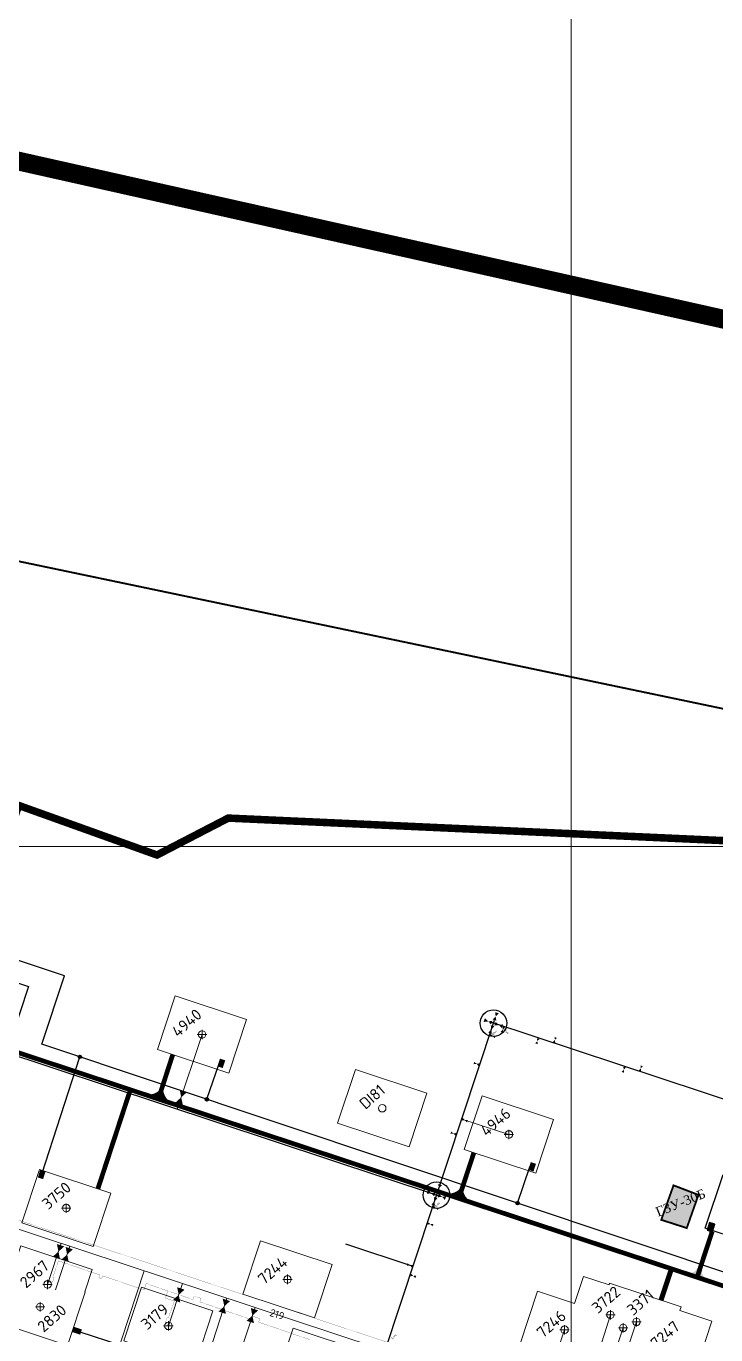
# Model space of a CAD drawing. Header units: millimetres. Extents: x 519 to 9564855, y -810 to 5021775.
# Drawn here: x 9541423 to 9542157, y 4998481 to 4999872 of the extents above; entities that cross this region are included whole.
import ezdxf

# ---------------------------------------------------------------- set-up
doc = ezdxf.new("R2010")
doc.units = ezdxf.units.MM
doc.header["$LTSCALE"] = 2
doc.header["$MEASUREMENT"] = 0
doc.header["$PDMODE"] = 2
doc.header["$PDSIZE"] = 5
for name, pattern in [('1', [0]), ('92051501$0$DASHED', [0.75, 0.5, -0.25]), ('92051501$0$GROUND1', [60, 50, -10]), ('92051501$0$GROUND2', [35, 25, -10]), ('DASHED', [0.75, 0.5, -0.25]), ('DASHED2', [9.525, 6.35, -3.175]), ('HIDDEN2', [4.7625, 3.175, -1.5875])]:
    doc.linetypes.add(name, pattern=pattern)
for name, color, linetype, lineweight in [('200 скв. на 2010 год', 61, 'Continuous', 0), ('Land lease as of 24.06.2004', 47, 'HIDDEN2', 70), ('PPLINE_GAS', 4, 'GAS_LINE', 30), ('WELLS(drilled after 2000y)', 6, 'Continuous', 40), ('Скважины на 2023 год', 201, 'Continuous', 20), ('Электро', 1, 'Continuous', 30), ('Электроснаб', 1, 'Continuous', 18), ('Электроснабжене', 1, 'Continuous', 18)]:
    doc.layers.add(name, color=color, linetype=linetype, lineweight=lineweight)
for name, color, linetype in [('COMPOUND', 3, 'Continuous'), ('Existing roads', 41, 'Continuous'), ('GRID_PULKOVO', 7, 'Continuous'), ('OilColl&Flowlines', 3, 'Continuous'), ('stage 7.frame', 7, 'Continuous'), ('Stage 9.Frame&Text', 7, 'Continuous'), ('Wels of 13phase', 200, 'Continuous'), ('Газопровод', 4, 'Continuous'), ('МГ-земельный участок', 7, 'Continuous'), ('Скважины  2018 года', 7, 'Continuous'), ('Скважины на 2013 год.', 21, '1'), ('Скважины на 2015 год', 7, 'Continuous'), ('Скважины на 2016 год.', 40, 'Continuous')]:
    doc.layers.add(name, color=color, linetype=linetype)
doc.styles.add('92051501$0$STANDARD', font='simplex.shx')
doc.styles.add('Arial', font='arial.ttf', dxfattribs={"height": 30})
doc.styles.add('Elect', font='isocpeur.ttf')
doc.styles.add('GeoApp', font='', dxfattribs={"height": 1})
doc.styles.get('GeoApp').set_extended_font_data('D431', italic=True)
doc.linetypes.add('g5_121_g', pattern='A,4,-0.4,["Г",GeoApp,S=1,R=0,X=0,Y=-0.5],-1.2,12', length=17.6)
doc.linetypes.add('GAS_LINE', pattern='A,0.5,-0.2,["G",92051501$0$STANDARD,S=0.1,R=0,X=-0.1,Y=-0.05],-0.05', length=0.75)

# ---------------------------------------------------------------- blocks, each defined once
blk = doc.blocks.new('92051501$0$WELLPAD')
at = {"flags": 128}
blk.add_lwpolyline([(40, -30), (-40, -30), (-40, 30), (40, 30)], close=True, dxfattribs=at)

msp = doc.modelspace()

# ---------------------------------------------------------------- hatches: boundary and pattern name
at = {"layer": 'COMPOUND', "linetype": 'ByBlock', "lineweight": 0, "ltscale": 5}
h = msp.add_hatch(color=5, dxfattribs=at)
h.dxf.hatch_style = 1
h.paths.add_polyline_path([(9542138.07096, 4998629.51917), (9542111.5832, 4998639.67113), (9542098.54616, 4998602.99089), (9542125.64969, 4998594.2473)])
h.paths.add_polyline_path([(9542094.65375, 4998599.88473), (9542149.86703, 4998622.19222), (9542141.86852, 4998641.98932), (9542086.65525, 4998619.68183)], flags=9)
at = {"layer": 'Existing roads', "lineweight": 0}
h = msp.add_hatch(color=256, dxfattribs=at)
edge = h.paths.add_edge_path(flags=16)
edge.add_line((9542915.00048, 4997805.77889), (9542915.82838, 4997805.50495))
edge = h.paths.add_edge_path(flags=16)
edge.add_line((9542915.0804, 4997806.02041), (9542916.50414, 4997805.54932))
edge = h.paths.add_edge_path(flags=17)
edge.add_line((9542915.16031, 4997806.26193), (9542916.96364, 4997805.66524))
edge = h.paths.add_edge_path(flags=17)
edge.add_line((9542915.24023, 4997806.50345), (9542917.32836, 4997805.81252))
edge = h.paths.add_edge_path(flags=17)
edge.add_line((9542915.32014, 4997806.74496), (9542917.63357, 4997805.97949))
edge = h.paths.add_edge_path(flags=17)
edge.add_line((9542915.40006, 4997806.98648), (9542917.89543, 4997806.16081))
edge = h.paths.add_edge_path(flags=17)
edge.add_line((9542915.47997, 4997807.228), (9542918.12293, 4997806.3535))
edge = h.paths.add_edge_path(flags=17)
edge.add_line((9542915.55988, 4997807.46952), (9542918.32156, 4997806.55573))
edge = h.paths.add_edge_path(flags=17)
edge.add_line((9542915.6398, 4997807.71104), (9542918.49494, 4997806.76633))
edge = h.paths.add_edge_path(flags=17)
edge.add_line((9542915.71971, 4997807.95256), (9542918.64549, 4997806.98447))
edge = h.paths.add_edge_path(flags=17)
edge.add_line((9542915.79963, 4997808.19408), (9542918.77483, 4997807.20964))
edge = h.paths.add_edge_path(flags=17)
edge.add_line((9542915.87954, 4997808.4356), (9542918.88401, 4997807.44147))
edge = h.paths.add_edge_path(flags=17)
edge.add_line((9542916.09053, 4997811.84928), (9542916.91843, 4997811.57535))
edge = h.paths.add_edge_path(flags=17)
edge.add_line((9542915.41477, 4997811.80492), (9542916.83851, 4997811.33383))
edge = h.paths.add_edge_path(flags=17)
edge.add_line((9542914.95527, 4997811.689), (9542916.7586, 4997811.09231))
edge = h.paths.add_edge_path(flags=16)
edge.add_line((9542914.59055, 4997811.54171), (9542916.67869, 4997810.85079))
edge = h.paths.add_edge_path(flags=17)
edge.add_line((9542914.28535, 4997811.37474), (9542916.59877, 4997810.60927))
edge = h.paths.add_edge_path(flags=16)
edge.add_line((9542914.02348, 4997811.19343), (9542916.51886, 4997810.36775))
edge = h.paths.add_edge_path(flags=16)
edge.add_line((9542913.79599, 4997811.00074), (9542916.43894, 4997810.12623))
edge = h.paths.add_edge_path(flags=16)
edge.add_line((9542913.59735, 4997810.7985), (9542916.35903, 4997809.88471))
edge = h.paths.add_edge_path(flags=17)
edge.add_line((9542913.42397, 4997810.58791), (9542916.27911, 4997809.64319))
edge = h.paths.add_edge_path(flags=17)
edge.add_line((9542913.27342, 4997810.36976), (9542916.1992, 4997809.40167))
edge = h.paths.add_edge_path(flags=17)
edge.add_line((9542913.14408, 4997810.1446), (9542916.11928, 4997809.16016))
edge = h.paths.add_edge_path(flags=17)
edge.add_line((9542913.0349, 4997809.91276), (9542916.03937, 4997808.91864))
edge = h.paths.add_edge_path(flags=16)
edge.add_line((9542912.9453, 4997809.67445), (9542918.97361, 4997807.67979))
edge = h.paths.add_edge_path(flags=0)
edge.add_line((9542912.9453, 4997809.67445), (9542918.97361, 4997807.67979))
edge = h.paths.add_edge_path(flags=17)
edge.add_line((9542916.95679, 4997811.69128), (9542914.96213, 4997805.66296))
edge = h.paths.add_edge_path()
edge.add_arc((9542915.95946, 4997808.67712), 3.17487, 0.00000001, 360.00000001)
h.paths.add_polyline_path([(9541621.30331, 4998240.21534), (9541619.40682, 4998234.52294), (9541668.34915, 4998218.3288), (9541670.24564, 4998224.02121)])
edge = h.paths.add_edge_path()
edge.add_line((9541543.45632, 4998259.65358), (9541545.35281, 4998265.34598))
edge.add_line((9541545.35281, 4998265.34598), (9539882.1273, 4998815.67717))
edge.add_arc((9539884.64036, 4998823.2722), 8, 161.691556, 251.69155601, ccw=False)
edge.add_line((9539877.04533, 4998825.78526), (9539870.13442, 4998804.89892))
edge.add_arc((9539877.72945, 4998802.38586), 8, 71.69155604, 161.69155602, ccw=False)
edge.add_line((9539880.24251, 4998809.9809), (9541543.45632, 4998259.65358))
h.paths.add_polyline_path([(9542731.24197, 4997866.63683), (9542733.13846, 4997872.32923), (9541746.19614, 4998198.89057), (9541744.29964, 4998193.19816)])
edge = h.paths.add_edge_path()
edge.add_line((9542910.0184, 4997814.64503), (9542909.36398, 4997812.66899))
edge.add_line((9542909.36398, 4997812.66899), (9542916.00503, 4997810.46964))
edge.add_arc((9542908.97287, 4997822.57537), 14, 300.15209487, 341.69155607)
edge.add_line((9542922.26418, 4997818.17752), (9542982.04609, 4997998.85197))
edge.add_arc((9542983.94484, 4997998.22371), 2, 71.69155601, 161.69155607, ccw=False)
edge.add_line((9542984.57311, 4998000.12246), (9542975.07709, 4998003.26452))
edge.add_arc((9542974.44884, 4998001.36581), 1.99996, -18.30724923, 71.69155618, ccw=False)
edge.add_line((9542976.34757, 4998000.73759), (9542916.56564, 4997820.06306))
edge.add_arc((9542908.97061, 4997822.57612), 8, 277.52587963, 341.69155602, ccw=False)
h.paths.add_polyline_path([(9542831.9304, 4997833.32085), (9542833.8167, 4997839.01663), (9542809.08896, 4997847.19859), (9542807.19247, 4997841.50618)])
h = msp.add_hatch(color=256, dxfattribs=at)
h.paths.add_polyline_path([(9541567.42194, 4998741.01223), (9541569.00918, 4998740.41547, 0.1551187413), (9541573.54183, 4998730.87846), (9541564.98624, 4998733.6316)])
h.paths.add_polyline_path([(9541565.89624, 4998741.58586), (9541567.42194, 4998741.01223), (9541564.98624, 4998733.6316), (9541556.1903, 4998736.46208, 0.1615507837)])
h = msp.add_hatch(color=256, dxfattribs=at)
h.paths.add_polyline_path([(9541886.07943, 4998635.57424), (9541887.66667, 4998634.97748, 0.1551187413), (9541892.19932, 4998625.44047), (9541883.64372, 4998628.19361)])
h.paths.add_polyline_path([(9541884.55372, 4998636.14787), (9541886.07943, 4998635.57424), (9541883.64372, 4998628.19361), (9541874.84779, 4998631.02409, 0.1615507837)])
msp.add_hatch(color=256, dxfattribs=at).paths.add_polyline_path([(9542147.05666, 4998540.26968, -0.4068460338), (9542142.23516, 4998549.56572), (9542136.53436, 4998551.45201, -0.4068460339), (9542127.1197, 4998546.86646)])
at = {"layer": 'Электро'}
h = msp.add_hatch(color=256, dxfattribs=at)
edge = h.paths.add_edge_path()
edge.add_arc((9541480.33088, 4998776.28613), 1.80448, 0, 360)
for points in [[(9541626.58895, 4998766.22263), (9541632.20119, 4998764.36565), (9541634.90841, 4998772.54751), (9541629.29618, 4998774.40449)], [(9541957.05567, 4998656.20056), (9541962.66791, 4998654.34357), (9541965.37513, 4998662.52543), (9541959.7629, 4998664.38242)], [(9542147.29623, 4998592.14462), (9542152.90846, 4998590.28763), (9542155.61569, 4998598.46949), (9542150.00346, 4998600.32648)], [(9541474.25326, 4998489.16491), (9541472.39627, 4998483.55268), (9541480.57813, 4998480.84545), (9541482.43511, 4998486.45768)]]:
    msp.add_hatch(color=256, dxfattribs=at).paths.add_polyline_path(points)
h = msp.add_hatch(color=256, dxfattribs=at)
edge = h.paths.add_edge_path()
edge.add_arc((9541615.34108, 4998731.14992), 1.80448, 0, 360)
at = {"layer": 'Электро', "ltscale": 7.5}
msp.add_hatch(color=256, dxfattribs=at).paths.add_polyline_path([(9541443.81481, 4998654.49981), (9541438.18269, 4998656.29557), (9541435.56472, 4998648.08472), (9541441.19684, 4998646.28896)])
at = {"layer": 'Электро'}
h = msp.add_hatch(color=256, dxfattribs=at)
edge = h.paths.add_edge_path()
edge.add_arc((9541945.73366, 4998620.69406), 1.80448, 0, 360)
at = {"layer": 'Электроснаб', "lineweight": 0}
h = msp.add_hatch(color=1, dxfattribs=at)
edge = h.paths.add_edge_path()
edge.add_arc((9541480.33088, 4998776.28613), 1.80448, 0, 360)
for points in [[(9541626.58895, 4998766.22263), (9541632.20119, 4998764.36565), (9541634.90841, 4998772.54751), (9541629.29618, 4998774.40449)], [(9541957.05567, 4998656.20056), (9541962.66791, 4998654.34357), (9541965.37513, 4998662.52543), (9541959.7629, 4998664.38242)], [(9541474.25326, 4998489.16491), (9541472.39627, 4998483.55268), (9541480.57813, 4998480.84545), (9541482.43511, 4998486.45768)]]:
    msp.add_hatch(color=1, dxfattribs=at).paths.add_polyline_path(points)
h = msp.add_hatch(color=1, dxfattribs=at)
edge = h.paths.add_edge_path()
edge.add_arc((9541615.34108, 4998731.14992), 1.80448, 0, 360)
at = {"layer": 'Электроснаб', "lineweight": 0, "ltscale": 7.5}
msp.add_hatch(color=1, dxfattribs=at).paths.add_polyline_path([(9541443.81481, 4998654.49981), (9541438.18269, 4998656.29557), (9541435.56472, 4998648.08472), (9541441.19684, 4998646.28896)])
at = {"layer": 'Электроснаб', "lineweight": 0}
h = msp.add_hatch(color=1, dxfattribs=at)
edge = h.paths.add_edge_path()
edge.add_arc((9541945.73366, 4998620.69406), 1.80448, 0, 360)
at = {"layer": 'Электроснаб', "linetype": '92051501$0$DASHED', "lineweight": 0}
msp.add_hatch(color=1, dxfattribs=at).paths.add_polyline_path([(9542147.29623, 4998592.14462), (9542152.90846, 4998590.28763), (9542155.61569, 4998598.46949), (9542150.00346, 4998600.32648)])
at = {"layer": 'Электроснабжене', "lineweight": 0}
h = msp.add_hatch(color=1, dxfattribs=at)
edge = h.paths.add_edge_path()
edge.add_arc((9541480.33088, 4998776.28613), 1.80448, 0, 360)
for points in [[(9541626.58895, 4998766.22263), (9541632.20119, 4998764.36565), (9541634.90841, 4998772.54751), (9541629.29618, 4998774.40449)], [(9541957.05567, 4998656.20056), (9541962.66791, 4998654.34357), (9541965.37513, 4998662.52543), (9541959.7629, 4998664.38242)], [(9541474.25326, 4998489.16491), (9541472.39627, 4998483.55268), (9541480.57813, 4998480.84545), (9541482.43511, 4998486.45768)]]:
    msp.add_hatch(color=1, dxfattribs=at).paths.add_polyline_path(points)
h = msp.add_hatch(color=1, dxfattribs=at)
edge = h.paths.add_edge_path()
edge.add_arc((9541615.34108, 4998731.14992), 1.80448, 0, 360)
at = {"layer": 'Электроснабжене', "lineweight": 0, "ltscale": 7.5}
msp.add_hatch(color=1, dxfattribs=at).paths.add_polyline_path([(9541443.81481, 4998654.49981), (9541438.18269, 4998656.29557), (9541435.56472, 4998648.08472), (9541441.19684, 4998646.28896)])
at = {"layer": 'Электроснабжене', "lineweight": 0}
h = msp.add_hatch(color=1, dxfattribs=at)
edge = h.paths.add_edge_path()
edge.add_arc((9541945.73366, 4998620.69406), 1.80448, 0, 360)
at = {"layer": 'Электроснабжене', "linetype": '92051501$0$DASHED', "lineweight": 0}
msp.add_hatch(color=1, dxfattribs=at).paths.add_polyline_path([(9542147.29623, 4998592.14462), (9542152.90846, 4998590.28763), (9542155.61569, 4998598.46949), (9542150.00346, 4998600.32648)])

# ---------------------------------------------------------------- linework, layer by layer
at = {"color": 1, "lineweight": 25}
for centre in [(9541920.05195, 4998812.09037), (9541859.58965, 4998629.34701)]:
    msp.add_circle(centre, 14.1595, dxfattribs=at)
at = {"layer": '200 скв. на 2010 год', "color": 0, "linetype": 'ByBlock', "lineweight": 0}
for points in [[(9542118.33937, 4998506.45814), (9542119.61798, 4998510.32241), (9542043.63745, 4998535.46299), (9542043.15389, 4998533.96977)], [(9541400.04047, 4998491.55865), (9541467.09855, 4998469.25015), (9541485.95399, 4998526.23555), (9541485.52782, 4998526.37656)]]:
    msp.add_lwpolyline(points, dxfattribs=at)
for centre in [(9541438.1, 4998510.5), (9542058, 4998488), (9542072.2, 4998494.4)]:
    msp.add_circle(centre, 4, dxfattribs=at)
for p in [(9541438.1, 4998510.5), (9542058, 4998488), (9542072.2, 4998494.4)]:
    msp.add_point(p, dxfattribs=at)
at = {"layer": 'COMPOUND', "lineweight": 0, "const_width": 2}
msp.add_lwpolyline([(9542125.64969, 4998594.2473), (9542098.54616, 4998602.99089), (9542111.5832, 4998639.67113), (9542138.07096, 4998629.51917), (9542125.64969, 4998594.2473)], dxfattribs=at)
at = {"layer": 'Existing roads', "color": 3, "linetype": 'ByBlock', "lineweight": 0, "ltscale": 80}
for p, q in [((9541446, 4998534.3), (9541460.48396, 4998578.0738)), ((9541454.3, 4998528.4), (9541469.72448, 4998575.01628))]:
    msp.add_line(p, q, dxfattribs=at)
at = {"layer": 'Existing roads', "lineweight": 0, "flags": 128}
for points, const_width in [([(9541476.76099, 4998760.26958), (9540982.01692, 4998923.97143)], 5), ([(9542308.27892, 4998485.13536), (9541476.76099, 4998760.26958)], 5), ([(9541534.00657, 4998741.32805), (9541499.4889, 4998636.10567)], 5), ([(9542109.39073, 4998550.94386), (9542098.16561, 4998517.42061)], 5.4)]:
    msp.add_lwpolyline(points, dxfattribs=dict(at, const_width=const_width))
at = {"layer": 'Existing roads', "lineweight": 0, "const_width": 5, "flags": 128}
for points, elevation in [([(9541579.13415, 4998778.81641), (9541563.76987, 4998731.47992)], 0), ([(9541899.34986, 4998674.52959), (9541883.21944, 4998625.77984)], 0), ([(9542152.71802, 4998590.62809), (9542136.68288, 4998541.91338)], 0.00005)]:
    msp.add_lwpolyline(points, dxfattribs=dict(at, elevation=elevation))
at = {"layer": 'GRID_PULKOVO', "lineweight": 0}
for p, q in [((9542002.89283, 5010000), (9542002.89283, 4991998.07591)), ((9533000, 4999000), (9548000, 4999000))]:
    msp.add_line(p, q, dxfattribs=at)
at = {"layer": 'Land lease as of 24.06.2004', "color": 34, "linetype": 'DASHED', "lineweight": 0, "ltscale": 50, "const_width": 20}
msp.add_lwpolyline([(9519654.3, 5003739.6), (9532971.6, 5004566.6), (9534671.1, 5001241.4), (9547648.8, 4998330.8), (9546800.6, 4994774.1), (9538599.5, 4994719.2), (9534700.1, 4995931.6), (9534118, 4994384.9), (9531927.8, 4994990.9), (9532139.5, 4996381.2), (9522290.1, 4999426.3), (9519885.3, 4999727), (9519654.3, 5003739.6)], dxfattribs=at)
at = {"layer": 'OilColl&Flowlines', "linetype": '92051501$0$GROUND2', "lineweight": -2, "ltscale": 50}
for p, q in [((9541024.2536, 4998905.84186), (9541861.28524, 4998628.86978)), ((9541762.8, 4998577.3), (9541834.51276, 4998553.57155))]:
    msp.add_line(p, q, dxfattribs=at)
at = {"layer": 'OilColl&Flowlines', "color": 1, "lineweight": 25}
for p, q in [((9541804.91124, 4998464.10905), (9541920.07071, 4998812.14706)), ((9541920.05195, 4998812.09037), (9541921.15946, 4998815.375))]:
    msp.add_line(p, q, dxfattribs=at)
at = {"layer": 'OilColl&Flowlines', "lineweight": 25}
msp.add_line((9543220.35647, 4998382.2503), (9541918.21739, 4998812.69681), dxfattribs=at)
at = {"layer": 'OilColl&Flowlines', "linetype": 'ByBlock', "lineweight": 0}
for p, q in [((9541610.2, 4998800.1, 0.00005), (9541583.91858, 4998720.67162, 0)), ((9541936.5, 4998693.8, -0.00005), (9541886.32824, 4998710.16966)), ((9541796.26993, 4998466.9683), (9541245.24562, 4998649.29227)), ((9541574.4, 4998490.2), (9541589.36553, 4998535.42922)), ((9541600.8, 4998409.5), (9541636.74647, 4998519.75173))]:
    msp.add_line(p, q, dxfattribs=at)
at = {"layer": 'OilColl&Flowlines', "color": 1, "lineweight": 30}
for p, q in [((9541915.96821, 4998799.74838), (9541916.72501, 4998799.4937)), ((9541931.173, 4998808.4141), (9541930.92921, 4998807.65372)), ((9541967.92933, 4998796.2636), (9541967.68554, 4998795.50322)), ((9541984.53416, 4998791.61635), (9541984.29037, 4998790.85597)), ((9541905.39387, 4998767.79033), (9541904.62967, 4998768.02185)), ((9542059.77398, 4998765.90263), (9542059.53019, 4998765.14225)), ((9542075.8767, 4998761.42135), (9542075.63292, 4998760.66097)), ((9541886.32824, 4998710.16966), (9541887.08504, 4998709.91498)), ((9541880.88923, 4998693.73174), (9541880.12502, 4998693.96325)), ((9541855.48444, 4998616.95271), (9541856.24124, 4998616.69803)), ((9541849.70992, 4998599.50081), (9541850.46672, 4998599.24613)), ((9541834.51276, 4998553.57155), (9541833.74855, 4998553.80306)), ((9541831.51805, 4998544.52085), (9541832.27485, 4998544.26617))]:
    msp.add_line(p, q, dxfattribs=at)
at = {"layer": 'OilColl&Flowlines', "linetype": 'ByBlock', "lineweight": 0, "ltscale": 80}
for p, q in [((9542072.2, 4998494.4), (9542036.79048, 4998387.38441)), ((9542058, 4998488), (9542025.9004, 4998390.98774))]:
    msp.add_line(p, q, dxfattribs=at)
at = {"layer": 'OilColl&Flowlines', "color": 1, "lineweight": -2}
for points in [[(9541921.15946, 4998815.375, 4.19757, 0, 0), (9541922.4475, 4998819.05006, 0, 4.19757, 0), (9541923.91336, 4998823.23248, 4.19757, 4.19757, 0)], [(9541918.21739, 4998812.69681, 4.19757, 0, 0), (9541914.53928, 4998813.97612, 0, 4.19757, 0), (9541910.35339, 4998815.43203, 4.19757, 4.19757, 0)], [(9541916.45408, 4998801.43447, 4.19757, 0, 0), (9541917.74212, 4998805.10953, 0, 4.19757, 0), (9541919.20798, 4998809.29195, 4.19757, 4.19757, 0)], [(9541929.60502, 4998808.85924, 4.19757, 0, 0), (9541925.92996, 4998810.14728, 0, 4.19757, 0), (9541921.74754, 4998811.61314, 4.19757, 4.19757, 0)], [(9541916.72501, 4998799.4937, 2.82593, 0, 0), (9541919.18478, 4998798.58652, 0, 2.82593, 0), (9541921.98413, 4998797.5541, 2.82593, 2.82593, 0)], [(9541930.92921, 4998807.65372, 2.82593, 0, 0), (9541930.05743, 4998805.18118, 0, 2.82593, 0), (9541929.0653, 4998802.3673, 2.82593, 2.82593, 0)], [(9541967.68554, 4998795.50322, 2.82593, 0, 0), (9541966.81376, 4998793.03069, 0, 2.82593, 0), (9541965.82163, 4998790.2168, 2.82593, 2.82593, 0)], [(9541986.39807, 4998796.90276, 2.82593, 0, 0), (9541985.52629, 4998794.43023, 0, 2.82593, 0), (9541984.53416, 4998791.61635, 2.82593, 2.82593, 0)], [(9541904.62967, 4998768.02185, 2.82593, 0, 0), (9541902.14342, 4998768.85369, 0, 2.82593, 0), (9541899.31392, 4998769.80038, 2.82593, 2.82593, 0)], [(9542059.53019, 4998765.14225, 2.82593, 0, 0), (9542058.65841, 4998762.66971, 0, 2.82593, 0), (9542057.66628, 4998759.85583, 2.82593, 2.82593, 0)], [(9542077.74061, 4998766.70777, 2.82593, 0, 0), (9542076.86884, 4998764.23524, 0, 2.82593, 0), (9542075.8767, 4998761.42135, 2.82593, 2.82593, 0)], [(9541887.08504, 4998709.91498, 2.82593, 0, 0), (9541889.54481, 4998709.0078, 0, 2.82593, 0), (9541892.34416, 4998707.97538, 2.82593, 2.82593, 0)], [(9541880.12502, 4998693.96325, 2.82593, 0, 0), (9541877.63877, 4998694.7951, 0, 2.82593, 0), (9541874.80928, 4998695.74179, 2.82593, 2.82593, 0)], [(9541857.75509, 4998629.95346, 4.19757, 0, 0), (9541854.07698, 4998631.23276, 0, 4.19757, 0), (9541849.89109, 4998632.68868, 4.19757, 4.19757, 0)], [(9541860.69716, 4998632.63165, 4.19757, 0, 0), (9541861.9852, 4998636.30671, 0, 4.19757, 0), (9541863.45106, 4998640.48913, 4.19757, 4.19757, 0)], [(9541869.14272, 4998626.11589, 4.19757, 0, 0), (9541865.46766, 4998627.40392, 0, 4.19757, 0), (9541861.28524, 4998628.86978, 4.19757, 4.19757, 0)], [(9541855.99178, 4998618.69111, 4.19757, 0, 0), (9541857.27982, 4998622.36617, 0, 4.19757, 0), (9541858.74568, 4998626.5486, 4.19757, 4.19757, 0)], [(9541856.24124, 4998616.69803, 2.82593, 0, 0), (9541858.70101, 4998615.79086, 0, 2.82593, 0), (9541861.50036, 4998614.75844, 2.82593, 2.82593, 0)], [(9541850.46672, 4998599.24613, 2.82593, 0, 0), (9541852.92649, 4998598.33895, 0, 2.82593, 0), (9541855.72584, 4998597.30653, 2.82593, 2.82593, 0)], [(9541833.74855, 4998553.80306, 2.82593, 0, 0), (9541831.2623, 4998554.63491, 0, 2.82593, 0), (9541828.43281, 4998555.5816, 2.82593, 2.82593, 0)], [(9541832.27485, 4998544.26617, 2.82593, 0, 0), (9541834.73462, 4998543.35899, 0, 2.82593, 0), (9541837.53397, 4998542.32658, 2.82593, 2.82593, 0)]]:
    msp.add_lwpolyline(points, format="xyseb", dxfattribs=at)
at = {"layer": 'OilColl&Flowlines', "linetype": 'ByBlock', "lineweight": 0}
for points in [[(9541594.26966, 4998738.78205, 0.00001), (9541588.08964, 4998733.27748, 0.00001), (9541586.41255, 4998741.38182, 0.00001)], [(9541589.76672, 4998725.17314, 0.00001), (9541581.90961, 4998727.77291, 0.00001), (9541588.08964, 4998733.27748, 0.00001)], [(9541640.04894, 4998516.55967), (9541633.86892, 4998511.0551), (9541632.19184, 4998519.15944)], [(9541635.546, 4998502.95076), (9541627.6889, 4998505.55054), (9541633.86892, 4998511.0551)], [(9541669.91381, 4998506.67793), (9541663.73378, 4998501.17336), (9541662.0567, 4998509.2777)], [(9541665.41087, 4998493.06902), (9541657.55376, 4998495.6688), (9541663.73378, 4998501.17336)]]:
    msp.add_solid(points, dxfattribs=at)
at = {"layer": 'OilColl&Flowlines', "lineweight": 0}
for points in [[(9541463.72239, 4998574.68822), (9541457.54237, 4998569.18365), (9541455.86529, 4998577.28799)], [(9541472.96292, 4998571.63069), (9541466.78289, 4998566.12613), (9541465.10581, 4998574.23047)], [(9541459.21945, 4998561.07931), (9541451.36234, 4998563.67908), (9541457.54237, 4998569.18365)], [(9541468.45997, 4998558.02179), (9541460.60287, 4998560.62156), (9541466.78289, 4998566.12613)], [(9541587.08918, 4998515.10251), (9541579.23207, 4998517.70229), (9541585.41209, 4998523.20685)], [(9541591.59212, 4998528.71142), (9541585.41209, 4998523.20685), (9541583.73501, 4998531.31119)]]:
    msp.add_solid(points, dxfattribs=at)
at = {"layer": 'PPLINE_GAS', "linetype": 'g5_121_g', "lineweight": -2, "const_width": 0.2}
msp.add_lwpolyline([(9537831.81227, 4999146.8258), (9537916.7796, 4999124.87094), (9539818.92763, 4998812.07021), (9541254.47752, 4998655.71676), (9542078.75562, 4998382.97871), (9541951.37597, 4998003.12532)], dxfattribs=at)
at = {"layer": 'stage 7.frame', "color": 0, "linetype": 'ByBlock', "lineweight": 0}
for points, elevation in [([(9541562.78522, 4998784.22598), (9541638.76574, 4998759.0854), (9541657.62118, 4998816.07079), (9541581.64065, 4998841.21137)], 0.00005), ([(9541889.08522, 4998677.92598), (9541965.06574, 4998652.7854), (9541983.92118, 4998709.77079), (9541907.94065, 4998734.91137)], 0)]:
    msp.add_lwpolyline(points, close=True, dxfattribs=dict(at, elevation=elevation))
for centre in [(9541610.2, 4998800.1), (9541936.5, 4998693.8)]:
    msp.add_circle(centre, 4, dxfattribs=at)
at = {"layer": 'stage 7.frame', "color": 0, "linetype": 'ByBlock', "lineweight": 0, "ltscale": 80}
for p in [(9541610.2, 4998800.1, 0.00005), (9541936.5, 4998693.8, -0.00005)]:
    msp.add_point(p, dxfattribs=at)
at = {"layer": 'WELLS(drilled after 2000y)', "color": 0, "lineweight": 0}
msp.add_lwpolyline([(9541754.38355, 4998705.81015), (9541830.36407, 4998680.66957), (9541849.21951, 4998737.65497), (9541773.23898, 4998762.79555)], close=True, dxfattribs=at)
at = {"layer": 'WELLS(drilled after 2000y)', "color": 6, "lineweight": 0, "const_width": 0.2, "elevation": -24.565}
msp.add_lwpolyline([(9541445.989, 4998534.452), (9541447.216, 4998538.441), (9541451.58, 4998537.216), (9541452.93, 4998541.409), (9541451.50218, 4998541.87462), (9541457.51896, 4998559.37209), (9541501.46, 4998544.42), (9541500.53913, 4998541.31346), (9541503.408, 4998540.374), (9541504.38, 4998543.42), (9541548.565, 4998528.45), (9541550.86, 4998535.3), (9541573.8929, 4998527.3708), (9541571.297, 4998519.674), (9541580.675, 4998516.462), (9541574.53, 4998499.115), (9541573.101, 4998499.3), (9541571.35, 4998494.22), (9541574.4, 4998490.2), (9541571.35, 4998494.22), (9541573.101, 4998499.3), (9541574.53, 4998499.115), (9541580.675, 4998516.462), (9541571.297, 4998519.674), (9541573.8929, 4998527.3708), (9541600.44821, 4998518.22898), (9541601.66821, 4998522.00298), (9541609.17521, 4998519.45198), (9541607.93721, 4998515.69698), (9541662.87021, 4998496.77598), (9541664.09021, 4998500.54998), (9541671.59721, 4998497.99898), (9541670.35921, 4998494.24398), (9541725.18621, 4998475.39798)], dxfattribs=at)
at = {"layer": 'WELLS(drilled after 2000y)', "color": 0, "linetype": 'ByBlock', "lineweight": 0}
msp.add_lwpolyline([(9541603.511, 4998450.79458), (9541621.81798, 4998506.12241), (9541545.83745, 4998531.26299), (9541526.98202, 4998474.2776), (9541584.48012, 4998455.25252)], dxfattribs=at)
at = {"layer": 'WELLS(drilled after 2000y)', "color": 0, "lineweight": 0}
msp.add_circle((9541801.79833, 4998721.68418, -0.00005), 4, dxfattribs=at)
at = {"layer": 'WELLS(drilled after 2000y)', "color": 0, "linetype": 'ByBlock', "lineweight": 0}
msp.add_circle((9541574.4, 4998490.2), 4, dxfattribs=at)
at = {"layer": 'WELLS(drilled after 2000y)', "color": 0, "linetype": 'ByBlock', "lineweight": 0, "ltscale": 80}
msp.add_point((9541574.4, 4998490.2), dxfattribs=at)
at = {"layer": 'Wels of 13phase', "color": 0, "linetype": 'ByBlock', "lineweight": 0}
for points in [[(9541485.52782, 4998526.37656), (9541493.41798, 4998550.22241), (9541417.43745, 4998575.36299), (9541404.11005, 4998535.7914)], [(9541688.28311, 4998431.0787), (9541707.03745, 4998487.76299), (9541783.01798, 4998462.62241), (9541774.21667, 4998436.02284), (9541773.6182, 4998436.22086)]]:
    msp.add_lwpolyline(points, dxfattribs=at)
msp.add_circle((9541446, 4998534.3), 4, dxfattribs=at)
msp.add_point((9541446, 4998534.3), dxfattribs=at)
at = {"layer": 'Газопровод', "color": 132, "linetype": '92051501$0$GROUND1', "lineweight": 100, "const_width": 8}
msp.add_lwpolyline([(9538208.05719, 4999245.47995), (9538499.86844, 4999175.86436), (9538971.78223, 4999062.66574), (9539486.46585, 4999058.55934), (9539888.95267, 4999055.3481), (9540053.08435, 4998999.55479), (9541126.88452, 4999047.4904), (9541383.70351, 4998955.42621), (9541415.32969, 4999043.64948), (9541562.32872, 4998990.95352), (9541638.08906, 4999030.21862), (9542360.14316, 4998997.38363), (9542560.60032, 4998933.78826), (9542840.89936, 4999015.69811), (9543420.27442, 4998806.1659), (9543796.43093, 4998670.12811), (9544078.54831, 4998568.09977), (9544326.16537, 4998478.54853), (9544361.18195, 4998467.56086), (9544552.00801, 4998407.68251), (9544933.66012, 4998287.92581), (9545313.78318, 4998168.6489), (9545154.73463, 4997661.77778), (9545137.40509, 4997667.2452)], dxfattribs=at)
at = {"layer": 'МГ-земельный участок', "color": 0, "linetype": 'DASHED2', "lineweight": 25, "ltscale": 5, "const_width": 2}
msp.add_lwpolyline([(9522167.80801, 4999999.48247), (9521654, 5002362), (9522840, 5002532), (9525642, 5002155), (9528521, 5002235), (9531281, 5003464), (9533105, 5001043), (9546614, 4998215), (9544978, 4995525), (9543652, 4996420), (9539605, 4995735), (9529554.6705, 4998798.09585), (9529554.71722, 4998845.23995), (9529525.402, 4998845.269), (9529525.36994, 4998882.97318), (9529309.91997, 4998882.84552), (9526935, 5000017), (9526935, 4999132), (9522906, 5001105), (9522683.367, 5000265.06642), (9522496, 5000315)], close=True, dxfattribs=at)
at = {"layer": 'Скважины  2018 года', "color": 3, "linetype": 'ByBlock', "lineweight": 0, "ltscale": 50}
msp.add_line((9541995.7, 4998486.1), (9541970.31475, 4998409.38003), dxfattribs=at)
at = {"layer": 'Скважины  2018 года', "color": 0, "linetype": 'ByBlock', "lineweight": 0}
msp.add_lwpolyline([(9542006.39352, 4998514.16244), (9541967.10522, 4998527.11632), (9541948.3178, 4998470.13358), (9542024.29478, 4998445.08368), (9542030.96986, 4998465.33162)], dxfattribs=at)
msp.add_circle((9541995.7, 4998486.1), 4, dxfattribs=at)
msp.add_point((9541995.7, 4998486.1), dxfattribs=at)
at = {"layer": 'Скважины на 2013 год.', "color": 3, "linetype": 'ByBlock', "lineweight": 0, "ltscale": 5}
msp.add_line((9542044.5, 4998502), (9542010.8284, 4998395.97479), dxfattribs=at)
at = {"layer": 'Скважины на 2013 год.', "color": 0, "linetype": 'ByBlock', "lineweight": 0}
msp.add_lwpolyline([(9542043.15389, 4998533.96977), (9542015.68822, 4998542.86418), (9542006.39352, 4998514.16244)], dxfattribs=at)
msp.add_circle((9542044.5, 4998502), 4, dxfattribs=at)
msp.add_point((9542044.5, 4998502), dxfattribs=at)
at = {"layer": 'Скважины на 2015 год', "color": 3, "linetype": 'ByBlock', "lineweight": 0, "ltscale": 5}
for p, q in [((9541507.3, 4998423.6), (9541548.74907, 4998548.86847)), ((9541629, 4998396.2), (9541666.61134, 4998509.86998))]:
    msp.add_line(p, q, dxfattribs=at)
at = {"layer": 'Скважины на 2015 год', "color": 0, "linetype": 'ByBlock', "lineweight": 0}
msp.add_lwpolyline([(9542074.66887, 4998450.87241), (9542070.43358, 4998438.00291), (9542127.42662, 4998419.24677), (9542152.43481, 4998495.23749), (9542118.33937, 4998506.45814)], dxfattribs=at)
at = {"layer": 'Скважины на 2016 год.', "color": 0, "linetype": 'ByBlock', "lineweight": 0}
msp.add_lwpolyline([(9541418.52334, 4998599.67138), (9541494.50387, 4998574.53081), (9541513.3593, 4998631.5162), (9541437.37878, 4998656.65678)], close=True, dxfattribs=at)
msp.add_circle((9541465.8, 4998615.5), 4, dxfattribs=at)
msp.add_point((9541465.8, 4998615.5), dxfattribs=at)
at = {"layer": 'Скважины на 2023 год', "color": 0, "linetype": 'ByBlock', "lineweight": 0}
msp.add_lwpolyline([(9541729.66255, 4998498.63701), (9541748.51798, 4998555.62241), (9541672.53745, 4998580.76299), (9541653.68202, 4998523.77759), (9541729.66255, 4998498.63701)], dxfattribs=at)
msp.add_circle((9541701.1, 4998539.7), 4, dxfattribs=at)
msp.add_point((9541701.1, 4998539.7), dxfattribs=at)
at = {"layer": 'Электро', "ltscale": 7.5}
for p, q in [((9541464.0353, 4998862.42247), (9541097.62777, 4998983.66008)), ((9541439.99615, 4998789.77071), (9541464.0353, 4998862.42247)), ((9541439.81064, 4998651.57766), (9541480.33088, 4998776.28613))]:
    msp.add_line(p, q, dxfattribs=at)
at = {"layer": 'Электро'}
for p, q in [((9543137.1953, 4998222.36816), (9541439.99615, 4998789.77071)), ((9542150.0037, 4998600.32722, 0), (9542147.29647, 4998592.14536, 0)), ((9542147.29647, 4998592.14536, 0), (9542152.90871, 4998590.28837, 0)), ((9542155.61594, 4998598.47023, 0), (9542150.0037, 4998600.32722, 0)), ((9542152.90871, 4998590.28837, 0), (9542155.61594, 4998598.47023, 0))]:
    msp.add_line(p, q, dxfattribs=at)
at = {"layer": 'Электро', "ltscale": 0.5}
for p, q in [((9541615.34108, 4998731.14992), (9541628.36953, 4998769.27151)), ((9541945.73366, 4998620.69406, 0), (9541958.83625, 4998659.24943)), ((9542151.73165, 4998593.26613, 0), (9542139.62931, 4998555.87144))]:
    msp.add_line(p, q, dxfattribs=at)
at = {"layer": 'Электро', "ltscale": 80}
msp.add_line((9541480.22996, 4998483.90156), (9541567.29451, 4998455.61258), dxfattribs=at)
at = {"layer": 'Электро'}
for centre in [(9541480.33088, 4998776.28613), (9541615.34108, 4998731.14992), (9541945.73366, 4998620.69406)]:
    msp.add_circle(centre, 1.80448, dxfattribs=at)
at = {"layer": 'Электроснаб', "color": 1, "lineweight": 0, "ltscale": 7.5}
for p, q in [((9541439.99615, 4998789.77071), (9541464.0353, 4998862.42247)), ((9541439.81064, 4998651.57766), (9541480.33088, 4998776.28613))]:
    msp.add_line(p, q, dxfattribs=at)
at = {"layer": 'Электроснаб', "color": 1, "linetype": 'ByBlock', "lineweight": 0}
msp.add_line((9543137.1953, 4998222.36816), (9541439.99615, 4998789.77071), dxfattribs=at)
at = {"layer": 'Электроснаб', "color": 1, "lineweight": 0, "ltscale": 0.5}
for p, q in [((9541615.34108, 4998731.14992), (9541628.36953, 4998769.27151)), ((9541945.73366, 4998620.69406, 0), (9541958.83625, 4998659.24943))]:
    msp.add_line(p, q, dxfattribs=at)
at = {"layer": 'Электроснаб', "color": 1, "linetype": '92051501$0$DASHED', "lineweight": 0, "ltscale": 0.5}
msp.add_line((9542151.73165, 4998593.26613, 0), (9542139.62931, 4998555.87144), dxfattribs=at)
at = {"layer": 'Электроснаб', "color": 1, "linetype": '92051501$0$DASHED', "lineweight": 0}
for p, q in [((9542150.0037, 4998600.32722, 0), (9542147.29647, 4998592.14536, 0)), ((9542147.29647, 4998592.14536, 0), (9542152.90871, 4998590.28837, 0)), ((9542155.61594, 4998598.47023, 0), (9542150.0037, 4998600.32722, 0)), ((9542152.90871, 4998590.28837, 0), (9542155.61594, 4998598.47023, 0))]:
    msp.add_line(p, q, dxfattribs=at)
at = {"layer": 'Электроснаб', "color": 1, "lineweight": 0, "ltscale": 80}
msp.add_line((9541480.22996, 4998483.90156), (9541567.29451, 4998455.61258), dxfattribs=at)
at = {"layer": 'Электроснаб', "color": 1, "lineweight": 0}
for centre in [(9541480.33088, 4998776.28613), (9541615.34108, 4998731.14992), (9541945.73366, 4998620.69406)]:
    msp.add_circle(centre, 1.80448, dxfattribs=at)
at = {"layer": 'Электроснабжене', "color": 1, "lineweight": 0, "ltscale": 7.5}
for p, q in [((9541439.99615, 4998789.77071), (9541464.0353, 4998862.42247)), ((9541439.81064, 4998651.57766), (9541480.33088, 4998776.28613))]:
    msp.add_line(p, q, dxfattribs=at)
at = {"layer": 'Электроснабжене', "color": 1, "linetype": 'ByBlock', "lineweight": 0}
msp.add_line((9543137.1953, 4998222.36816), (9541439.99615, 4998789.77071), dxfattribs=at)
at = {"layer": 'Электроснабжене', "color": 1, "lineweight": 0, "ltscale": 0.5}
for p, q in [((9541615.34108, 4998731.14992), (9541628.36953, 4998769.27151)), ((9541945.73366, 4998620.69406, 0), (9541958.83625, 4998659.24943))]:
    msp.add_line(p, q, dxfattribs=at)
at = {"layer": 'Электроснабжене', "color": 1, "linetype": '92051501$0$DASHED', "lineweight": 0, "ltscale": 0.5}
msp.add_line((9542151.73165, 4998593.26613, 0), (9542139.62931, 4998555.87144), dxfattribs=at)
at = {"layer": 'Электроснабжене', "color": 1, "linetype": '92051501$0$DASHED', "lineweight": 0}
for p, q in [((9542150.0037, 4998600.32722, 0), (9542147.29647, 4998592.14536, 0)), ((9542147.29647, 4998592.14536, 0), (9542152.90871, 4998590.28837, 0)), ((9542155.61594, 4998598.47023, 0), (9542150.0037, 4998600.32722, 0)), ((9542152.90871, 4998590.28837, 0), (9542155.61594, 4998598.47023, 0))]:
    msp.add_line(p, q, dxfattribs=at)
at = {"layer": 'Электроснабжене', "color": 1, "lineweight": 0, "ltscale": 80}
msp.add_line((9541480.22996, 4998483.90156), (9541567.29451, 4998455.61258), dxfattribs=at)
at = {"layer": 'Электроснабжене', "color": 1, "lineweight": 0}
for centre in [(9541480.33088, 4998776.28613), (9541615.34108, 4998731.14992), (9541945.73366, 4998620.69406)]:
    msp.add_circle(centre, 1.80448, dxfattribs=at)

# ---------------------------------------------------------------- block references
at = {"layer": 'Stage 9.Frame&Text', "color": 0, "linetype": 'ByBlock', "lineweight": 0, "xscale": 1.000397499139614, "yscale": 1.000397499139614, "zscale": 1.000397499139614, "rotation": 341.6915560444714}
for p in [(9541378.41016, 4998835.20831, 0.00005), (9542192.81016, 4998610.10831, 0.00005)]:
    msp.add_blockref('92051501$0$WELLPAD', p, dxfattribs=at)

# ---------------------------------------------------------------- texts
at = {"layer": '200 скв. на 2010 год', "color": 0, "linetype": 'ByBlock', "lineweight": 0, "style": 'Elect'}
for s, p in [('3371', (9542068.5669, 4998500.51362)), ('2830', (9541441.73978, 4998482.66792))]:
    msp.add_text(s, height=12, rotation=41, dxfattribs=at).set_placement(p)
at = {"layer": 'COMPOUND', "color": 0, "lineweight": 0, "insert": (9542091.34002, 4998615.47236, -0.00006), "char_height": 10, "attachment_point": 1, "rotation": 21.99988935, "style": 'Elect'}
msp.add_mtext('{\\fTimes New Roman|b0|i0|c204|p18;ГЗУ-30Б}', dxfattribs=at)
at = {"layer": 'OilColl&Flowlines', "color": 7, "lineweight": 0, "style": 'Elect'}
msp.add_text('219', height=8, rotation=341.95679073, dxfattribs=at).set_placement((9541681.46943, 4998500.98137))
at = {"layer": 'stage 7.frame', "color": 0, "linetype": 'ByBlock', "lineweight": 0, "style": 'Elect'}
for s, p in [('4940', (9541584.58449, 4998796.31403, 0)), ('4946', (9541912.8379, 4998690.84968, 0))]:
    msp.add_text(s, height=12, rotation=41, dxfattribs=at).set_placement(p)
at = {"layer": 'stage 7.frame', "color": 1, "lineweight": -2, "style": 'Arial'}
for rotation, p in [(38.68229521, (9541918.95823, 4998799.32727, -0.00007)), (309.50473741, (9541930.79485, 4998805.41834, -0.00007)), (38.68229521, (9541858.47446, 4998616.53161, -0.00007)), (38.68229521, (9541812.03828, 4998476.19096, -0.00007))]:
    msp.add_text('Ду100', height=1.626572, rotation=rotation, dxfattribs=at).set_placement(p)
at = {"layer": 'WELLS(drilled after 2000y)', "color": 0, "lineweight": 0, "style": 'Elect'}
msp.add_text('DI81', height=12, rotation=41, dxfattribs=at).set_placement((9541783.97944, 4998719.74279))
at = {"layer": 'WELLS(drilled after 2000y)', "color": 0, "linetype": 'ByBlock', "lineweight": 0, "style": 'Elect'}
msp.add_text('3179', height=12, rotation=41, dxfattribs=at).set_placement((9541551.88596, 4998485.23035))
at = {"layer": 'Wels of 13phase', "color": 0, "linetype": 'ByBlock', "lineweight": 0, "style": 'Elect'}
msp.add_text('2967', height=12, rotation=41, dxfattribs=at).set_placement((9541423.06652, 4998529.58746))
at = {"layer": 'Скважины  2018 года', "color": 0, "linetype": 'ByBlock', "lineweight": 0, "style": 'Elect'}
msp.add_text('7246', height=12, rotation=41, dxfattribs=at).set_placement((9541972.60499, 4998476.46451))
at = {"layer": 'Скважины на 2013 год.', "color": 0, "linetype": 'ByBlock', "lineweight": 0, "style": 'Elect'}
msp.add_text('3722', height=12, rotation=41, dxfattribs=at).set_placement((9542031.19377, 4998502.60214))
at = {"layer": 'Скважины на 2015 год', "color": 0, "linetype": 'ByBlock', "lineweight": 0, "style": 'Elect'}
msp.add_text('7247', height=12, rotation=41, dxfattribs=at).set_placement((9542093.7314, 4998465.19814))
at = {"layer": 'Скважины на 2016 год.', "color": 0, "linetype": 'ByBlock', "lineweight": 0, "style": 'Elect'}
msp.add_text('3750', height=12, rotation=41, dxfattribs=at).set_placement((9541446.58997, 4998613.18525, 0))
at = {"layer": 'Скважины на 2023 год', "color": 0, "linetype": 'ByBlock', "lineweight": 0, "style": 'Elect'}
msp.add_text('7244', height=12, rotation=41, dxfattribs=at).set_placement((9541676.12812, 4998533.33646))

doc.saveas('drawing.dxf')
